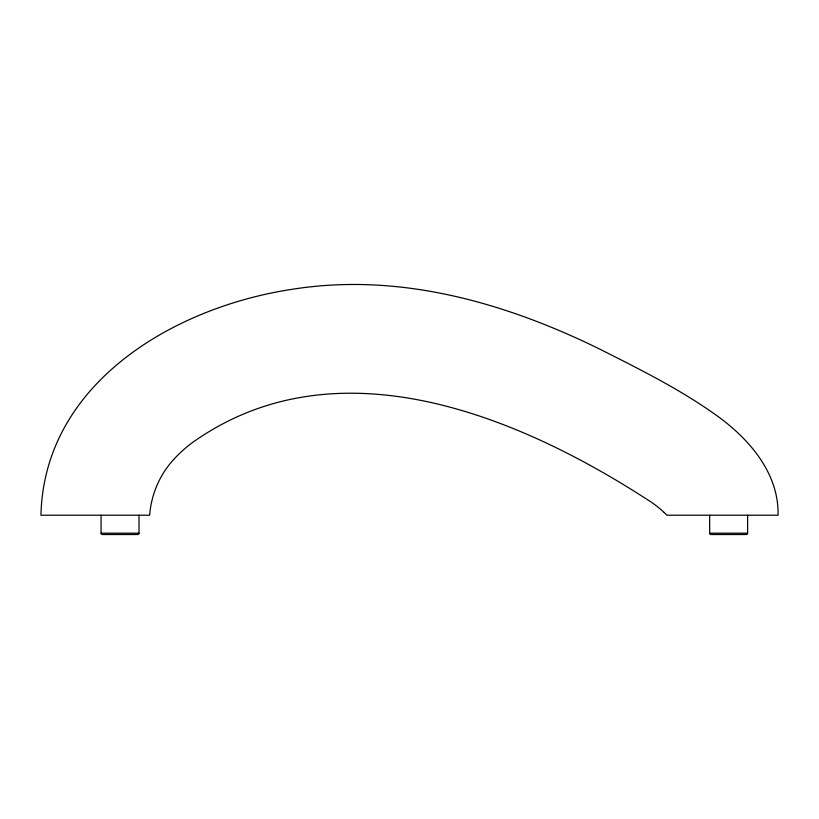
<?xml version="1.0" encoding="UTF-8"?>
<svg xmlns="http://www.w3.org/2000/svg" width="819" height="819" viewBox="0 0 819 819"><rect width="100%" height="100%" fill="white"/><g stroke="black" fill="none" stroke-linecap="round" stroke-linejoin="round"><path stroke-width="1.23" d="M173.72 459.5C159.623 474.651 151.249 494.645 149.631 515.212L40.95 515.212C44.042 383.282 173.648 307.627 290.407 289.578A395.956 395.956 0 0 1 335.196 284.899C427.876 280.61 518.816 309.142 601.105 349.785C640.806 369.85 680.927 389.783 717.116 415.857C749.252 438.964 779.053 473.341 778.05 515.212L666.922 515.212A68.755 68.755 0 0 0 664.987 513.288L664.199 512.53M101.065 515.212L101.065 533.169L139.015 533.169L139.015 515.212M709.663 515.212L709.663 533.169L747.614 533.169L747.614 515.212M139.015 533.169A1.351 1.351 0 0 1 137.664 534.52L102.416 534.52A1.351 1.351 0 0 1 101.065 533.169M747.614 533.169A1.351 1.351 0 0 1 746.263 534.52L711.015 534.52A1.351 1.351 0 0 1 709.663 533.169M173.669 459.459A133.364 133.364 0 0 1 192.465 442.547C337.397 339.609 520.638 416.482 652.62 503.03A132.115 132.115 0 0 1 664.229 512.499"/></g></svg>
